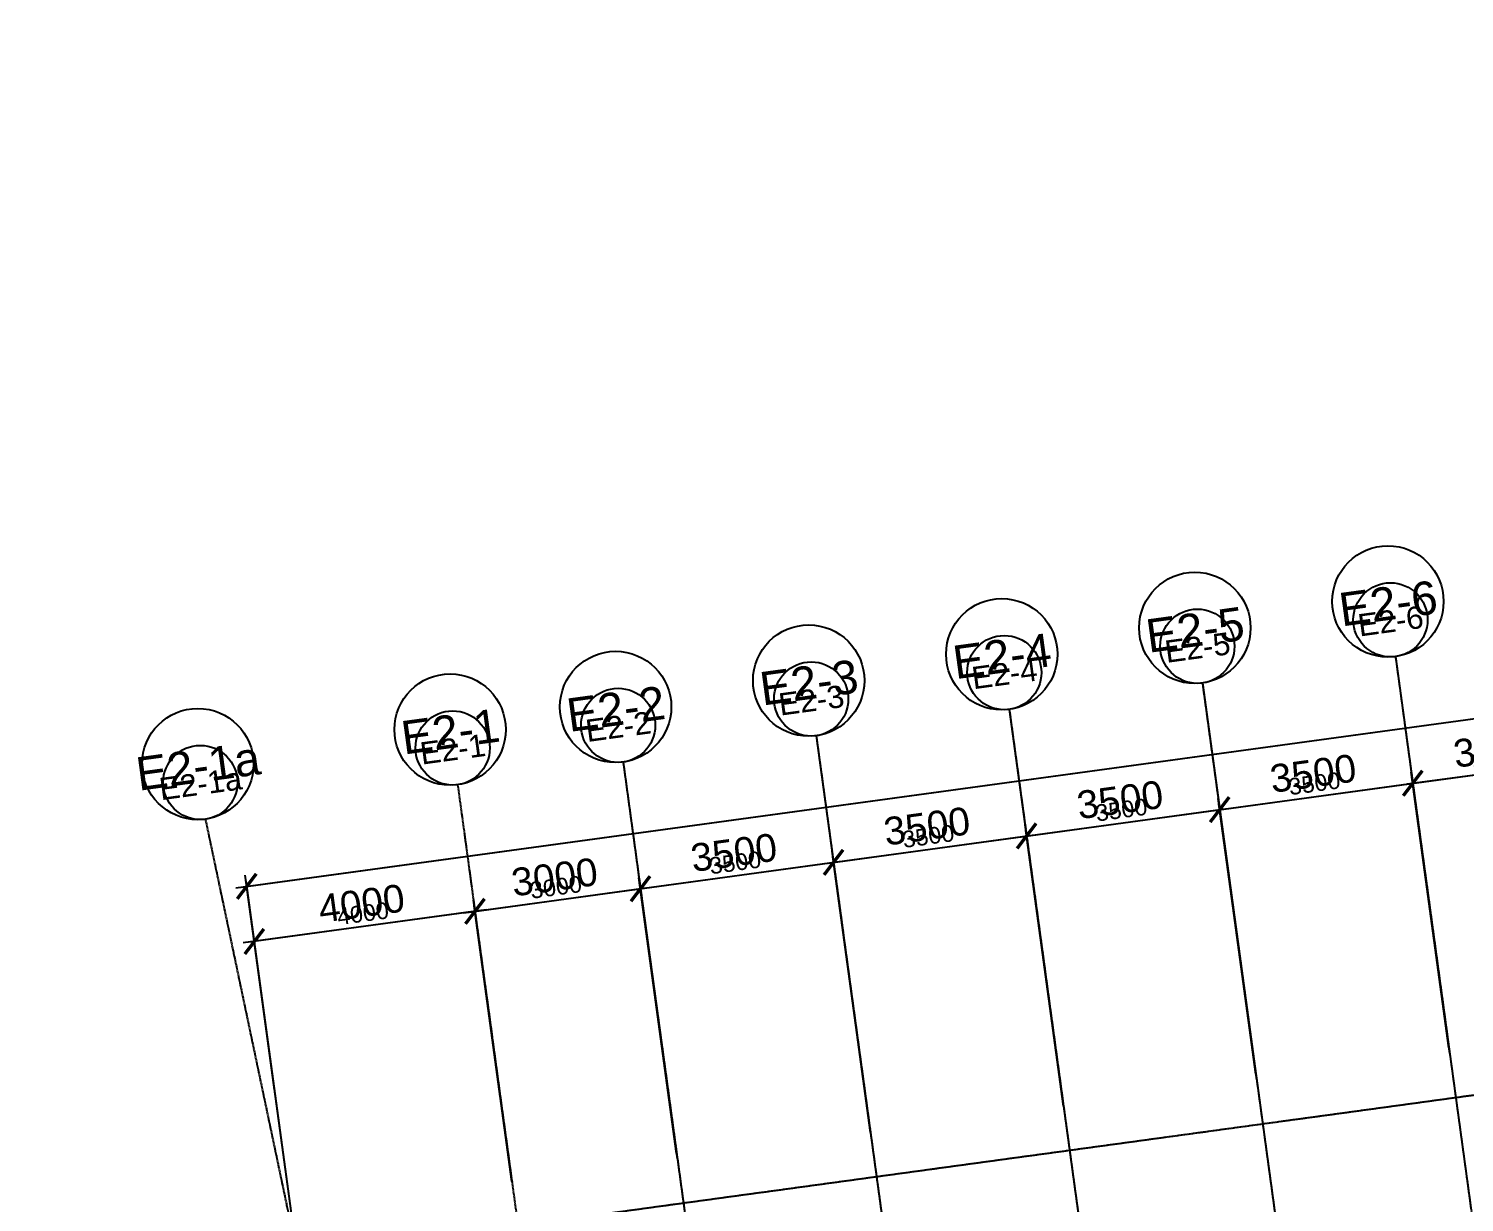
# Model space of a CAD drawing. Header units: millimetres. Extents: x -39175 to 150737, y -15023 to 140542.
# Drawn here: x -37184 to -11401, y 116409 to 137498 of the extents above; entities that cross this region are included whole.
import ezdxf
from ezdxf.enums import TextEntityAlignment as Align

# ---------------------------------------------------------------- set-up
doc = ezdxf.new("R2010")
doc.units = ezdxf.units.MM
doc.header["$LTSCALE"] = 10
doc.linetypes.add('E-RG-1F$0$$0$DOTE', pattern=[2.42, 2, -0.2, 0.02, -0.2])
for name, color, linetype in [('A—文字索引', 40, 'Continuous'), ('A—轴线、尺寸', 1, 'Continuous'), ('轴线100', 1, 'Continuous')]:
    doc.layers.add(name, color=color, linetype=linetype)
doc.styles.add('ARIAL', font='arial.ttf')
doc.dimstyles.new('200', dxfattribs={"dimscale": 200, "dimtxt": 2.5, "dimasz": 2, "dimexe": 1, "dimexo": 1, "dimgap": 0.8, "dimtad": 1, "dimdec": 0, "dimdsep": 46, "dimtxsty": 'ARIAL', "dimblk1": 'ARCHTICK', "dimblk2": 'ARCHTICK', "dimsah": 1, "dimcen": -0.9, "dimdle": 1, "dimclrd": 256, "dimclre": 256, "dimclrt": 40, "dimaunit": 1, "dimadec": 0, "dimazin": 0, "dimtfac": 0.35, "dimtdec": 0, "dimtix": 1, "dimtmove": 2, "dimatfit": 3, "dimldrblk": 'ARCHTICK', "dimfxl": 0, "dimtvp": 0.8, "dimtolj": 1, "dimtzin": 0, "dimarcsym": 0})
doc.dimstyles.new('副本 100', dxfattribs={"dimscale": 100, "dimtxt": 2.5, "dimasz": 2, "dimexe": 1, "dimexo": 1, "dimgap": 0.8, "dimtad": 1, "dimdec": 0, "dimdsep": 46, "dimtxsty": 'ARIAL', "dimblk1": 'ARCHTICK', "dimblk2": 'ARCHTICK', "dimsah": 1, "dimcen": -0.9, "dimdle": 1, "dimclrd": 256, "dimclre": 256, "dimclrt": 40, "dimaunit": 1, "dimadec": 0, "dimazin": 0, "dimtfac": 0.35, "dimtdec": 0, "dimtix": 1, "dimtmove": 2, "dimatfit": 3, "dimldrblk": 'ARCHTICK', "dimfxl": 0, "dimtvp": 0.8, "dimtolj": 1, "dimtzin": 0, "dimarcsym": 0})

# ---------------------------------------------------------------- blocks, each defined once
blk = doc.blocks.new('_ArchTick')
at = {"color": 0, "linetype": 'ByBlock', "const_width": 0.15}
blk.add_lwpolyline([(-0.5, -0.5), (0.5, 0.5)], dxfattribs=at)
blk = doc.blocks.new('*D4652')
at = {"layer": 'A—轴线、尺寸', "linetype": 'ByBlock', "lineweight": -2}
for p, q in [((-25547, 117288), (-26224, 122242)), ((-29368, 121611), (-25999, 122071)), ((-28519, 116882), (-29197, 121836))]:
    blk.add_line(p, q, dxfattribs=at)
at = {"layer": 'Defpoints', "color": 0, "linetype": 'ByBlock'}
for p in [(-26197, 122044), (-25520, 117090), (-28492, 116684)]:
    blk.add_point(p, dxfattribs=at)
at = {"layer": 'A—轴线、尺寸', "linetype": 'ByBlock', "lineweight": -2, "xscale": 400, "yscale": 400, "zscale": 400}
for p, rotation in [((-26197, 122044), 7.783339573525556), ((-29169, 121638), 187.7833395735256)]:
    blk.add_blockref('_ArchTick', p, dxfattribs=dict(at, rotation=rotation))
at = {"layer": 'A—轴线、尺寸', "color": 40, "linetype": 'ByBlock', "insert": (-27740, 122253), "char_height": 500, "attachment_point": 5, "rotation": 7.7833, "style": 'ARIAL'}
blk.add_mtext('\\A1;3000', dxfattribs=at)
blk = doc.blocks.new('*D4653')
at = {"layer": 'A—轴线、尺寸', "linetype": 'ByBlock', "lineweight": -2}
for p, q in [((78472, 131607), (77673, 137453)), ((-33466, 122060), (77898, 137282)), ((-32387, 115642), (-33295, 122285))]:
    blk.add_line(p, q, dxfattribs=at)
at = {"layer": 'Defpoints', "color": 0, "linetype": 'ByBlock'}
for p in [(77700, 137255), (78499, 131409), (-32360, 115444, 0)]:
    blk.add_point(p, dxfattribs=at)
at = {"layer": 'A—轴线、尺寸', "linetype": 'ByBlock', "lineweight": -2, "xscale": 400, "yscale": 400, "zscale": 400}
for p, rotation in [((77700, 137255), 7.783339573525556), ((-33268, 122087), 187.7833395735256)]:
    blk.add_blockref('_ArchTick', p, dxfattribs=dict(at, rotation=rotation))
at = {"layer": 'A—轴线、尺寸', "color": 40, "linetype": 'ByBlock', "insert": (22160, 130082), "char_height": 500, "attachment_point": 5, "rotation": 7.7833, "style": 'ARIAL'}
blk.add_mtext('\\A1;112000', dxfattribs=at)
blk = doc.blocks.new('*D4654')
at = {"layer": 'A—轴线、尺寸', "linetype": 'ByBlock', "lineweight": -2}
for p, q in [((-26395, 122017), (-22531, 122545)), ((-22079, 117762), (-22756, 122716)), ((-25547, 117288), (-26224, 122242))]:
    blk.add_line(p, q, dxfattribs=at)
at = {"layer": 'Defpoints', "color": 0, "linetype": 'ByBlock'}
for p in [(-22729, 122518), (-22052, 117564), (-25520, 117090)]:
    blk.add_point(p, dxfattribs=at)
at = {"layer": 'A—轴线、尺寸', "linetype": 'ByBlock', "lineweight": -2, "xscale": 400, "yscale": 400, "zscale": 400}
for p, rotation in [((-22729, 122518), 7.783339573525556), ((-26197, 122044), 187.7833395735256)]:
    blk.add_blockref('_ArchTick', p, dxfattribs=dict(at, rotation=rotation))
at = {"layer": 'A—轴线、尺寸', "color": 40, "linetype": 'ByBlock', "insert": (-24519, 122693), "char_height": 500, "attachment_point": 5, "rotation": 7.7833, "style": 'ARIAL'}
blk.add_mtext('\\A1;3500', dxfattribs=at)
blk = doc.blocks.new('*D4655')
at = {"layer": 'A—轴线、尺寸', "linetype": 'ByBlock', "lineweight": -2}
for p, q in [((-22927, 122491), (-19063, 123019)), ((-18611, 118236), (-19289, 123190)), ((-22079, 117762), (-22756, 122716))]:
    blk.add_line(p, q, dxfattribs=at)
at = {"layer": 'Defpoints', "color": 0, "linetype": 'ByBlock'}
for p in [(-19262, 122992), (-18584, 118038), (-22052, 117564)]:
    blk.add_point(p, dxfattribs=at)
at = {"layer": 'A—轴线、尺寸', "linetype": 'ByBlock', "lineweight": -2, "xscale": 400, "yscale": 400, "zscale": 400}
for p, rotation in [((-19262, 122992), 7.783339573525556), ((-22729, 122518), 187.7833395735256)]:
    blk.add_blockref('_ArchTick', p, dxfattribs=dict(at, rotation=rotation))
at = {"layer": 'A—轴线、尺寸', "color": 40, "linetype": 'ByBlock', "insert": (-21052, 123167), "char_height": 500, "attachment_point": 5, "rotation": 7.7833, "style": 'ARIAL'}
blk.add_mtext('\\A1;3500', dxfattribs=at)
blk = doc.blocks.new('*D4656')
at = {"layer": 'A—轴线、尺寸', "linetype": 'ByBlock', "lineweight": -2}
for p, q in [((-15144, 118710), (-15821, 123664)), ((-19460, 122965), (-15596, 123493)), ((-18611, 118236), (-19289, 123190))]:
    blk.add_line(p, q, dxfattribs=at)
at = {"layer": 'Defpoints', "color": 0, "linetype": 'ByBlock'}
for p in [(-15794, 123466), (-15117, 118512), (-18584, 118038)]:
    blk.add_point(p, dxfattribs=at)
at = {"layer": 'A—轴线、尺寸', "linetype": 'ByBlock', "lineweight": -2, "xscale": 400, "yscale": 400, "zscale": 400}
for p, rotation in [((-15794, 123466), 7.783339573525556), ((-19262, 122992), 187.7833395735256)]:
    blk.add_blockref('_ArchTick', p, dxfattribs=dict(at, rotation=rotation))
at = {"layer": 'A—轴线、尺寸', "color": 40, "linetype": 'ByBlock', "insert": (-17584, 123641), "char_height": 500, "attachment_point": 5, "rotation": 7.7833, "style": 'ARIAL'}
blk.add_mtext('\\A1;3500', dxfattribs=at)
blk = doc.blocks.new('*D4657')
at = {"layer": 'A—轴线、尺寸', "linetype": 'ByBlock', "lineweight": -2}
for p, q in [((-11676, 119184), (-12353, 124138)), ((-15992, 123439), (-12128, 123967)), ((-15144, 118710), (-15821, 123664))]:
    blk.add_line(p, q, dxfattribs=at)
at = {"layer": 'Defpoints', "color": 0, "linetype": 'ByBlock'}
for p in [(-12326, 123940), (-11649, 118986), (-15117, 118512)]:
    blk.add_point(p, dxfattribs=at)
at = {"layer": 'A—轴线、尺寸', "linetype": 'ByBlock', "lineweight": -2, "xscale": 400, "yscale": 400, "zscale": 400}
for p, rotation in [((-12326, 123940), 7.783339573525556), ((-15794, 123466), 187.7833395735256)]:
    blk.add_blockref('_ArchTick', p, dxfattribs=dict(at, rotation=rotation))
at = {"layer": 'A—轴线、尺寸', "color": 40, "linetype": 'ByBlock', "insert": (-14116, 124115), "char_height": 500, "attachment_point": 5, "rotation": 7.7833, "style": 'ARIAL'}
blk.add_mtext('\\A1;3500', dxfattribs=at)
blk = doc.blocks.new('*D4658')
at = {"layer": 'A—轴线、尺寸', "linetype": 'ByBlock', "lineweight": -2}
for p, q in [((-8555, 119611), (-9232, 124565)), ((-12524, 123913), (-9007, 124394)), ((-11676, 119184), (-12353, 124138))]:
    blk.add_line(p, q, dxfattribs=at)
at = {"layer": 'Defpoints', "color": 0, "linetype": 'ByBlock'}
for p in [(-9205, 124367), (-8528, 119413), (-11649, 118986)]:
    blk.add_point(p, dxfattribs=at)
at = {"layer": 'A—轴线、尺寸', "linetype": 'ByBlock', "lineweight": -2, "xscale": 400, "yscale": 400, "zscale": 400}
for p, rotation in [((-9205, 124367), 7.783339573525556), ((-12326, 123940), 187.7833395735256)]:
    blk.add_blockref('_ArchTick', p, dxfattribs=dict(at, rotation=rotation))
at = {"layer": 'A—轴线、尺寸', "color": 40, "linetype": 'ByBlock', "insert": (-10822, 124565), "char_height": 500, "attachment_point": 5, "rotation": 7.7833, "style": 'ARIAL'}
blk.add_mtext('\\A1;3150', dxfattribs=at)
blk = doc.blocks.new('*D4716')
at = {"layer": 'A—轴线、尺寸', "linetype": 'ByBlock', "lineweight": -2}
for p, q in [((-28728, 118410), (-29197, 121836)), ((-28971, 121665), (-33330, 121069)), ((-32781, 118530), (-33159, 121294))]:
    blk.add_line(p, q, dxfattribs=at)
at = {"layer": 'Defpoints', "color": 0, "linetype": 'ByBlock'}
for p in [(-33132, 121096), (-32754, 118331), (-28701, 118211)]:
    blk.add_point(p, dxfattribs=at)
at = {"layer": 'A—轴线、尺寸', "linetype": 'ByBlock', "lineweight": -2, "xscale": 400, "yscale": 400, "zscale": 400}
for p, rotation in [((-29169, 121638), 7.783339573525528), ((-33132, 121096), 187.7833395735255)]:
    blk.add_blockref('_ArchTick', p, dxfattribs=dict(at, rotation=rotation))
at = {"layer": 'A—轴线、尺寸', "color": 40, "linetype": 'ByBlock', "insert": (-31207, 121779), "char_height": 500, "attachment_point": 5, "rotation": 7.7833, "style": 'ARIAL'}
blk.add_mtext('\\A1;4000', dxfattribs=at)
blk = doc.blocks.new('*D4847')
at = {"layer": 'Defpoints', "color": 0}
for p in [(-281611, 125070), (-280934, 120116), (-283906, 119709)]:
    blk.add_point(p, dxfattribs=at)
at = {"layer": '轴线100', "lineweight": -2}
for p, q in [((-284683, 124650), (-281512, 125083)), ((-280947, 120215), (-281625, 125169)), ((-283920, 119808), (-284597, 124763))]:
    blk.add_line(p, q, dxfattribs=at)
at = {"layer": '轴线100', "lineweight": -2, "xscale": 200, "yscale": 200, "zscale": 200}
for p, rotation in [((-281611, 125070), 7.783339565574511), ((-284583, 124664), 187.7833395655745)]:
    blk.add_blockref('_ArchTick', p, dxfattribs=dict(at, rotation=rotation))
at = {"layer": '轴线100', "color": 40, "insert": (-283129, 125098), "char_height": 300, "attachment_point": 5, "rotation": 7.7833, "style": 'ARIAL'}
blk.add_mtext('\\A1;3000', dxfattribs=at)
blk = doc.blocks.new('*D4848')
at = {"layer": 'Defpoints', "color": 0}
for p in [(-191585, 138385), (-190772, 132439), (-287774, 118470, 0)]:
    blk.add_point(p, dxfattribs=at)
at = {"layer": '轴线100', "lineweight": -2}
for p, q in [((-190786, 132539), (-191598, 138484)), ((-288781, 125099), (-191486, 138398)), ((-287787, 118569), (-288695, 125212))]:
    blk.add_line(p, q, dxfattribs=at)
at = {"layer": '轴线100', "lineweight": -2, "xscale": 200, "yscale": 200, "zscale": 200}
for p, rotation in [((-191585, 138385), 7.783339565574511), ((-288682, 125113), 187.7833395655745)]:
    blk.add_blockref('_ArchTick', p, dxfattribs=dict(at, rotation=rotation))
at = {"layer": '轴线100', "color": 40, "insert": (-240165, 131980), "char_height": 300, "attachment_point": 5, "rotation": 7.7833, "style": 'ARIAL'}
blk.add_mtext('\\A1;98000', dxfattribs=at)
blk = doc.blocks.new('*D4849')
at = {"layer": 'Defpoints', "color": 0}
for p in [(-278143, 125544), (-277466, 120590), (-280934, 120116)]:
    blk.add_point(p, dxfattribs=at)
at = {"layer": '轴线100', "lineweight": -2}
for p, q in [((-277480, 120689), (-278157, 125643)), ((-281710, 125056), (-278044, 125557)), ((-280947, 120215), (-281625, 125169))]:
    blk.add_line(p, q, dxfattribs=at)
at = {"layer": '轴线100', "lineweight": -2, "xscale": 200, "yscale": 200, "zscale": 200}
for p, rotation in [((-278143, 125544), 7.783339565574511), ((-281611, 125070), 187.7833395655745)]:
    blk.add_blockref('_ArchTick', p, dxfattribs=dict(at, rotation=rotation))
at = {"layer": '轴线100', "color": 40, "insert": (-279909, 125538), "char_height": 300, "attachment_point": 5, "rotation": 7.7833, "style": 'ARIAL'}
blk.add_mtext('\\A1;3500', dxfattribs=at)
blk = doc.blocks.new('*D4850')
at = {"layer": 'Defpoints', "color": 0}
for p in [(-274676, 126018), (-273998, 121064), (-277466, 120590)]:
    blk.add_point(p, dxfattribs=at)
at = {"layer": '轴线100', "lineweight": -2}
for p, q in [((-274012, 121163), (-274689, 126117)), ((-278242, 125530), (-274577, 126031)), ((-277480, 120689), (-278157, 125643))]:
    blk.add_line(p, q, dxfattribs=at)
at = {"layer": '轴线100', "lineweight": -2, "xscale": 200, "yscale": 200, "zscale": 200}
for p, rotation in [((-274676, 126018), 7.783339565574511), ((-278143, 125544), 187.7833395655745)]:
    blk.add_blockref('_ArchTick', p, dxfattribs=dict(at, rotation=rotation))
at = {"layer": '轴线100', "color": 40, "insert": (-276441, 126012), "char_height": 300, "attachment_point": 5, "rotation": 7.7833, "style": 'ARIAL'}
blk.add_mtext('\\A1;3500', dxfattribs=at)
blk = doc.blocks.new('*D4851')
at = {"layer": 'Defpoints', "color": 0}
for p in [(-271208, 126492), (-270531, 121538), (-273998, 121064)]:
    blk.add_point(p, dxfattribs=at)
at = {"layer": '轴线100', "lineweight": -2}
for p, q in [((-274775, 126004), (-271109, 126505)), ((-270544, 121637), (-271221, 126591)), ((-274012, 121163), (-274689, 126117))]:
    blk.add_line(p, q, dxfattribs=at)
at = {"layer": '轴线100', "lineweight": -2, "xscale": 200, "yscale": 200, "zscale": 200}
for p, rotation in [((-271208, 126492), 7.783339565574511), ((-274676, 126018), 187.7833395655745)]:
    blk.add_blockref('_ArchTick', p, dxfattribs=dict(at, rotation=rotation))
at = {"layer": '轴线100', "color": 40, "insert": (-272973, 126486), "char_height": 300, "attachment_point": 5, "rotation": 7.7833, "style": 'ARIAL'}
blk.add_mtext('\\A1;3500', dxfattribs=at)
blk = doc.blocks.new('*D4852')
at = {"layer": 'Defpoints', "color": 0}
for p in [(-267740, 126966), (-267063, 122012), (-270531, 121538)]:
    blk.add_point(p, dxfattribs=at)
at = {"layer": '轴线100', "lineweight": -2}
for p, q in [((-271307, 126478), (-267641, 126979)), ((-267076, 122111), (-267754, 127065)), ((-270544, 121637), (-271221, 126591))]:
    blk.add_line(p, q, dxfattribs=at)
at = {"layer": '轴线100', "lineweight": -2, "xscale": 200, "yscale": 200, "zscale": 200}
for p, rotation in [((-267740, 126966), 7.783339565574511), ((-271208, 126492), 187.7833395655745)]:
    blk.add_blockref('_ArchTick', p, dxfattribs=dict(at, rotation=rotation))
at = {"layer": '轴线100', "color": 40, "insert": (-269506, 126960), "char_height": 300, "attachment_point": 5, "rotation": 7.7833, "style": 'ARIAL'}
blk.add_mtext('\\A1;3500', dxfattribs=at)
blk = doc.blocks.new('*D4853')
at = {"layer": 'Defpoints', "color": 0}
for p in [(-264619, 127392), (-263942, 122438), (-267063, 122012)]:
    blk.add_point(p, dxfattribs=at)
at = {"layer": '轴线100', "lineweight": -2}
for p, q in [((-267839, 126952), (-264520, 127406)), ((-263955, 122537), (-264633, 127492)), ((-267076, 122111), (-267754, 127065))]:
    blk.add_line(p, q, dxfattribs=at)
at = {"layer": '轴线100', "lineweight": -2, "xscale": 200, "yscale": 200, "zscale": 200}
for p, rotation in [((-264619, 127392), 7.783339565574511), ((-267740, 126966), 187.7833395655745)]:
    blk.add_blockref('_ArchTick', p, dxfattribs=dict(at, rotation=rotation))
at = {"layer": '轴线100', "color": 40, "insert": (-266211, 127410), "char_height": 300, "attachment_point": 5, "rotation": 7.7833, "style": 'ARIAL'}
blk.add_mtext('\\A1;3150', dxfattribs=at)
blk = doc.blocks.new('*D4796')
at = {"layer": 'Defpoints', "color": 0}
for p in [(-288546, 124122), (-288168, 121357), (-284115, 121237)]:
    blk.add_point(p, dxfattribs=at)
at = {"layer": '轴线100', "lineweight": -2}
for p, q in [((-284484, 124677), (-288645, 124108)), ((-284129, 121336), (-284597, 124763)), ((-288182, 121456), (-288560, 124221))]:
    blk.add_line(p, q, dxfattribs=at)
at = {"layer": '轴线100', "lineweight": -2, "xscale": 200, "yscale": 200, "zscale": 200}
for p, rotation in [((-284583, 124664), 7.783339565574527), ((-288546, 124122), 187.7833395655745)]:
    blk.add_blockref('_ArchTick', p, dxfattribs=dict(at, rotation=rotation))
at = {"layer": '轴线100', "color": 40, "insert": (-286596, 124624), "char_height": 300, "attachment_point": 5, "rotation": 7.7833, "style": 'ARIAL'}
blk.add_mtext('\\A1;4000', dxfattribs=at)
blk = doc.blocks.new('A$C1C9D1350')
at = {"layer": '轴线100', "linetype": 'E-RG-1F$0$$0$DOTE'}
for p, q in [((-187050.8, 132237.2), (-291775.7, 117922.8)), ((-268051.1, 129240.8), (-264122.3, 100497.3)), ((-271518.9, 128766.8), (-267590, 100023.3)), ((-274986.7, 128292.8), (-271057.8, 99549.3)), ((-278454.4, 127818.8), (-274525.6, 99075.3)), ((-281922.2, 127344.8), (-277993.3, 98601.3)), ((-284894.5, 126938.5), (-280965.7, 98195)), ((-289425.8, 126319.2), (-282585.4, 93816.7))]:
    blk.add_line(p, q, dxfattribs=at)
at = {"layer": '轴线100', "linetype": 'ByBlock'}
for centre in [(-268141.3, 129901.4), (-271609.1, 129427.4), (-275076.8, 128953.4), (-278544.6, 128479.4), (-282012.4, 128005.4), (-284984.5, 127599.1), (-289516, 126979.7)]:
    blk.add_circle(centre, 666.7, dxfattribs=at)
at = {"layer": '轴线100', "color": 40, "style": 'ARIAL'}
for s, p in [('E2-6', (-268138.3, 129879.4)), ('E2-5', (-271606.1, 129405.4)), ('E2-4', (-275073.8, 128931.4)), ('E2-3', (-278541.6, 128457.4)), ('E2-2', (-282009.3, 127983.4)), ('E2-1', (-284981.5, 127577.1)), ('E2-1a', (-289513, 126957.8))]:
    blk.add_text(s, height=400, rotation=7.78334, dxfattribs=at).set_placement(p, align=Align.MIDDLE_CENTER)
at = {"layer": '轴线100'}
for base, p1, p2, angle, picture, middle in [((-191584.9, 138384.5), (-287773.8, 118469.7, 0), (-190772.3, 132439.5), 7.78334, '*D4848', (-240164.9, 131979.6)), ((-264619.1, 127392.4), (-267062.9, 122011.6), (-263941.9, 122438.2), 7.78334, '*D4853', (-266211.2, 127410.3)), ((-267740.1, 126965.8), (-270530.7, 121537.6), (-267062.9, 122011.6), 7.78334, '*D4852', (-269505.6, 126960)), ((-271207.9, 126491.8), (-273998.4, 121063.6), (-270530.7, 121537.6), 7.78334, '*D4851', (-272973.3, 126486)), ((-274675.6, 126017.8), (-277466.2, 120589.6), (-273998.4, 121063.6), 7.78334, '*D4850', (-276441.1, 126012)), ((-278143.4, 125543.9), (-280933.9, 120115.6), (-277466.2, 120589.6), 7.78334, '*D4849', (-279908.8, 125538)), ((-281611.1, 125069.9), (-283906.3, 119709.3), (-280933.9, 120115.6), 7.78334, '*D4847', (-283128.9, 125097.8)), ((-288546.3, 124121.9), (-284115.1, 121236.9), (-288168.4, 121357), 187.78334, '*D4796', (-286596.5, 124623.8))]:
    dim = blk.add_linear_dim(base=base, p1=p1, p2=p2, angle=angle, dimstyle='副本 100', override={"dimtxt": 3}, dxfattribs=at)
    dim.commit()
    dim.dimension.update_dxf_attribs({"geometry": picture, "text_midpoint": middle})

msp = doc.modelspace()

# ---------------------------------------------------------------- linework, layer by layer
at = {"layer": 'A—轴线、尺寸', "linetype": 'E-RG-1F$0$$0$DOTE', "ltscale": 500}
for p, q in [((79137.4, 130684.4), (-37184.4, 114784.7)), ((-12637.1, 126215.2), (-8708.2, 97471.7)), ((-16104.8, 125741.2), (-12176, 96997.7)), ((-19572.6, 125267.2), (-15643.7, 96523.7)), ((-23040.4, 124793.2), (-19111.5, 96049.7)), ((-26508.1, 124319.2), (-22579.3, 95575.7))]:
    msp.add_line(p, q, dxfattribs=at)
at = {"layer": 'A—轴线、尺寸', "linetype": 'E-RG-1F$0$$0$DOTE'}
for p, q in [((-29480.5, 123913), (-25551.6, 95169.4)), ((-34011.7, 123293.6), (-27171.4, 90791.2))]:
    msp.add_line(p, q, dxfattribs=at)
at = {"layer": 'A—轴线、尺寸', "linetype": 'ByBlock'}
for centre in [(-12772.4, 127206), (-16240.1, 126732), (-19707.9, 126258), (-23175.6, 125784), (-26643.4, 125310), (-29615.8, 124903.8), (-34147, 124284.4)]:
    msp.add_circle(centre, 1000, dxfattribs=at)

# ---------------------------------------------------------------- block references
at = {"layer": '轴线100'}
msp.add_blockref('A$C1C9D1350', (255414.1, -3026), dxfattribs=at)

# ---------------------------------------------------------------- texts
at = {"layer": 'A—文字索引', "style": 'ARIAL'}
for s, p in [('E2-6', (-12767.9, 127173.1)), ('E2-5', (-16235.6, 126699.1)), ('E2-4', (-19703.4, 126225.1)), ('E2-3', (-23171.1, 125751.1)), ('E2-2', (-26638.9, 125277.1)), ('E2-1', (-29611.3, 124870.8)), ('E2-1a', (-34142.5, 124251.4))]:
    msp.add_text(s, height=600, rotation=7.78334, dxfattribs=at).set_placement(p, align=Align.MIDDLE_CENTER)

# ---------------------------------------------------------------- dimensions: what is measured, and where the dimension line sits
at = {"layer": 'A—轴线、尺寸', "linetype": 'ByBlock'}
for base, p1, p2, picture, middle in [((77700.2, 137254.9), (-32359.8, 115444.1, 0), (78499.3, 131408.6), '*D4653', (22159.9, 130082.5)), ((-9205.1, 124366.8), (-11648.9, 118986), (-8527.9, 119412.6), '*D4658', (-10821.8, 124565.2)), ((-12326.1, 123940.2), (-15116.6, 118512), (-11648.9, 118986), '*D4657', (-14116.2, 124114.9)), ((-15793.8, 123466.3), (-18584.4, 118038), (-15116.6, 118512), '*D4656', (-17584, 123640.9)), ((-19261.6, 122992.3), (-22052.1, 117564), (-18584.4, 118038), '*D4655', (-21051.7, 123166.9)), ((-22729.3, 122518.3), (-25519.9, 117090), (-22052.1, 117564), '*D4654', (-24519.5, 122692.9)), ((-26197.1, 122044.3), (-28492.3, 116683.7), (-25519.9, 117090), '*D4652', (-27739.5, 122252.8))]:
    dim = msp.add_linear_dim(base=base, p1=p1, p2=p2, angle=7.78334, dimstyle='200', dxfattribs=at)
    dim.commit()
    dim.dimension.update_dxf_attribs({"geometry": picture, "text_midpoint": middle})
dim = msp.add_linear_dim(base=(-33132.3, 121096.3), p1=(-28701.1, 118211.4), p2=(-32754.3, 118331.4), angle=187.78334, dimstyle='200', override={"dimscale": 200}, dxfattribs=at)
dim.commit()
dim.dimension.update_dxf_attribs({"geometry": '*D4716', "text_midpoint": (-31207.1, 121778.6)})

doc.saveas('drawing.dxf')
